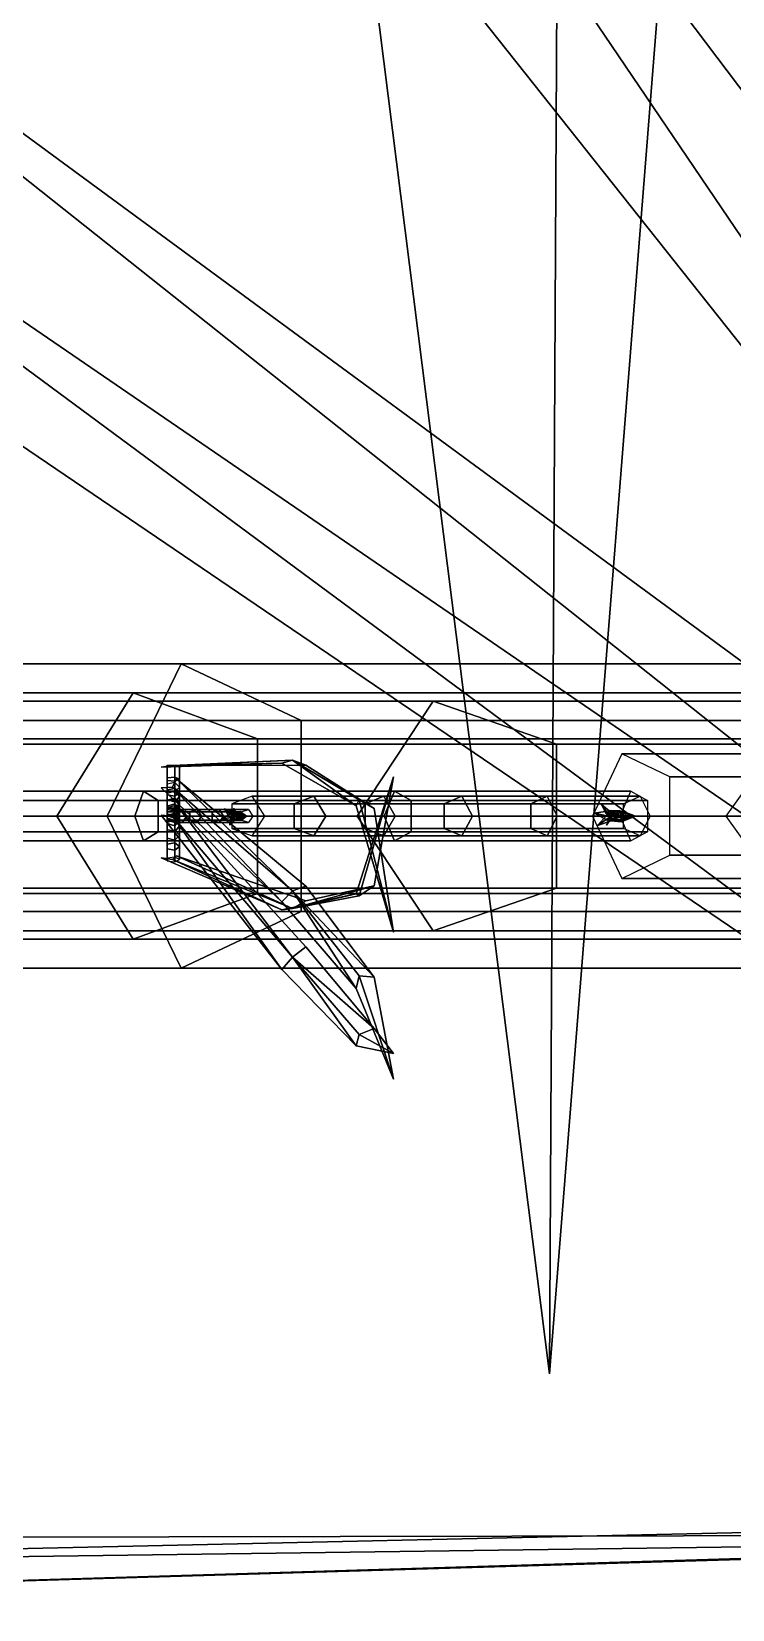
# Model space of a CAD drawing. Header units: metres. Extents: x -236 to 197, y -84 to 78.
# Drawn here: x -21.64 to -10.49, y -12.62 to 12.47 of the extents above; entities that cross this region are included whole.
import ezdxf

# ---------------------------------------------------------------- set-up
doc = ezdxf.new("R2010")
doc.units = ezdxf.units.M

msp = doc.modelspace()

# ---------------------------------------------------------------- linework, layer by layer
at = {"layer": 'Lacypla_Intrnd', "color": 3}
for points in [[(-5.946, 3.037, 80.428), (-8.413, 3.037, 100.429), (-10.591, 0, 100.16), (-8.13, 0, 80.213)], [(-19.258, 2.42, 333.104), (-32.925, 2.42, 341.278), (-33.825, 0, 339.777), (-20.433, 0, 331.808)], [(-17.346, 1.518, 335.214), (-31.462, 1.518, 343.72), (-32.925, 2.42, 341.278), (-19.258, 2.42, 333.104)], [(-7.448, 2.42, 322.421), (-19.258, 2.42, 333.104), (-20.433, 0, 331.808), (-8.854, 0, 321.379)], [(-5.162, 1.518, 324.117), (-17.346, 1.518, 335.214), (-19.258, 2.42, 333.104), (-7.448, 2.42, 322.421)], [(-17.346, -1.518, 335.214), (-31.462, -1.518, 343.72), (-31.462, 1.518, 343.72), (-17.346, 1.518, 335.214)], [(-5.162, -1.518, 324.117), (-17.346, -1.518, 335.214), (-17.346, 1.518, 335.214), (-5.162, 1.518, 324.117)], [(-7.292, 0.991, 499.187), (-12.245, 0.991, 503.454), (-12.713, 0, 502.911), (-7.835, 0, 498.719)], [(-6.41, 0.622, 499.948), (-11.483, 0.622, 504.337), (-12.245, 0.991, 503.454), (-7.292, 0.991, 499.187)], [(-6.41, -0.622, 499.948), (-11.483, -0.622, 504.337), (-11.483, 0.622, 504.337), (-6.41, 0.622, 499.948)], [(-17.146, 0.314, 510.258), (-18.127, 0.314, 512.094), (-18.453, 0.197, 511.92), (-17.458, 0.197, 510.061)], [(-16.954, 0, 510.38), (-17.926, 0, 512.201), (-18.127, 0.314, 512.094), (-17.146, 0.314, 510.258)], [(-16.033, 0.314, 508.5), (-17.146, 0.314, 510.258), (-17.458, 0.197, 510.061), (-16.33, 0.197, 508.28)], [(-15.85, 0, 508.635), (-16.954, 0, 510.38), (-17.146, 0.314, 510.258), (-16.033, 0.314, 508.5)], [(-14.793, 0.314, 506.828), (-16.033, 0.314, 508.5), (-16.33, 0.197, 508.28), (-15.073, 0.197, 506.587)], [(-14.621, 0, 506.977), (-15.85, 0, 508.635), (-16.033, 0.314, 508.5), (-14.793, 0.314, 506.828)], [(-13.434, 0.314, 505.252), (-14.793, 0.314, 506.828), (-15.073, 0.197, 506.587), (-13.696, 0.197, 504.991)], [(-13.274, 0, 505.413), (-14.621, 0, 506.977), (-14.793, 0.314, 506.828), (-13.434, 0.314, 505.252)], [(-11.957, 0.314, 503.775), (-13.434, 0.314, 505.252), (-13.696, 0.197, 504.991), (-12.219, 0.197, 503.514)], [(-11.797, 0, 503.936), (-13.274, 0, 505.413), (-13.434, 0.314, 505.252), (-11.957, 0.314, 503.775)], [(-17.458, 0.197, 510.061), (-18.453, 0.197, 511.92), (-18.453, -0.197, 511.92), (-17.458, -0.197, 510.061)], [(-16.33, 0.197, 508.28), (-17.458, 0.197, 510.061), (-17.458, -0.197, 510.061), (-16.33, -0.197, 508.28)], [(-15.073, 0.197, 506.587), (-16.33, 0.197, 508.28), (-16.33, -0.197, 508.28), (-15.073, -0.197, 506.587)], [(-13.696, 0.197, 504.991), (-15.073, 0.197, 506.587), (-15.073, -0.197, 506.587), (-13.696, -0.197, 504.991)], [(-12.219, 0.197, 503.514), (-13.696, 0.197, 504.991), (-13.696, -0.197, 504.991), (-12.219, -0.197, 503.514)], [(-20.433, 0, 331.808), (-33.825, 0, 339.777), (-32.925, -2.42, 341.278), (-19.258, -2.42, 333.104)], [(-8.854, 0, 321.379), (-20.433, 0, 331.808), (-19.258, -2.42, 333.104), (-7.448, -2.42, 322.421)], [(-17.458, -0.197, 510.061), (-18.453, -0.197, 511.92), (-18.127, -0.314, 512.094), (-17.146, -0.314, 510.258)], [(-17.146, -0.314, 510.258), (-18.127, -0.314, 512.094), (-17.926, 0, 512.201), (-16.954, 0, 510.38)], [(-16.33, -0.197, 508.28), (-17.458, -0.197, 510.061), (-17.146, -0.314, 510.258), (-16.033, -0.314, 508.5)], [(-16.033, -0.314, 508.5), (-17.146, -0.314, 510.258), (-16.954, 0, 510.38), (-15.85, 0, 508.635)], [(-15.073, -0.197, 506.587), (-16.33, -0.197, 508.28), (-16.033, -0.314, 508.5), (-14.793, -0.314, 506.828)], [(-14.793, -0.314, 506.828), (-16.033, -0.314, 508.5), (-15.85, 0, 508.635), (-14.621, 0, 506.977)], [(-13.696, -0.197, 504.991), (-15.073, -0.197, 506.587), (-14.793, -0.314, 506.828), (-13.434, -0.314, 505.252)], [(-13.434, -0.314, 505.252), (-14.793, -0.314, 506.828), (-14.621, 0, 506.977), (-13.274, 0, 505.413)], [(-12.219, -0.197, 503.514), (-13.696, -0.197, 504.991), (-13.434, -0.314, 505.252), (-11.957, -0.314, 503.775)], [(-11.957, -0.314, 503.775), (-13.434, -0.314, 505.252), (-13.274, 0, 505.413), (-11.797, 0, 503.936)], [(-7.835, 0, 498.719), (-12.713, 0, 502.911), (-12.245, -0.991, 503.454), (-7.292, -0.991, 499.187)], [(-8.13, 0, 80.213), (-10.591, 0, 100.16), (-8.413, -3.037, 100.429), (-5.946, -3.037, 80.428)], [(-7.292, -0.991, 499.187), (-12.245, -0.991, 503.454), (-11.483, -0.622, 504.337), (-6.41, -0.622, 499.948)], [(-19.258, -2.42, 333.104), (-32.925, -2.42, 341.278), (-31.462, -1.518, 343.72), (-17.346, -1.518, 335.214)], [(-7.448, -2.42, 322.421), (-19.258, -2.42, 333.104), (-17.346, -1.518, 335.214), (-5.162, -1.518, 324.117)]]:
    msp.add_3dface(points, dxfattribs=at)
at = {"layer": 'Lacypla_Leaf', "color": 3}
for points in [[(-23.258, 34.681, 717.126), (-1.612, 0, 729.076), (-25.725, 31.893, 716.617)], [(-23.258, 34.681, 717.126), (-25.725, 31.893, 716.617), (-1.612, 0, 729.076)], [(-1.612, 0, 729.076), (-23.258, 34.681, 717.126), (0.844, -0.186, 729.959)], [(-1.612, 0, 729.076), (0.844, -0.186, 729.959), (-23.258, 34.681, 717.126)], [(-2.368, -2.561, 728.704), (-27.85, 29.521, 714.28), (-25.725, 31.893, 716.617)], [(-2.368, -2.561, 728.704), (-25.725, 31.893, 716.617), (-27.85, 29.521, 714.28)], [(-1.612, 0, 729.076), (-25.725, 31.893, 716.617), (-2.368, -2.561, 728.704)], [(-1.612, 0, 729.076), (-2.368, -2.561, 728.704), (-25.725, 31.893, 716.617)], [(-1.276, 8.986, 726.661), (-12.74, 19.127, 686.011), (-9.23, 20.924, 685.759)], [(-1.276, 8.986, 726.661), (-9.23, 20.924, 685.759), (-12.74, 19.127, 686.011)], [(-33.431, 19.418, 736.159), (-0.765, -6.504, 727.492), (-34.928, 16.873, 733.836)], [(-33.431, 19.418, 736.159), (-34.928, 16.873, 733.836), (-0.765, -6.504, 727.492)], [(-0.765, -6.504, 727.492), (-33.431, 19.418, 736.159), (1.702, -6.387, 728.352)], [(-0.765, -6.504, 727.492), (1.702, -6.387, 728.352), (-33.431, 19.418, 736.159)], [(-16.505, 15.742, 660.371), (-13.399, -8.867, 645.265), (-13.253, 17.984, 661.407)], [(-16.505, 15.742, 660.371), (-13.253, 17.984, 661.407), (-13.399, -8.867, 645.265)], [(-13.399, -8.867, 645.265), (-11.303, 17.544, 659.127), (-13.253, 17.984, 661.407)], [(-13.399, -8.867, 645.265), (-13.253, 17.984, 661.407), (-11.303, 17.544, 659.127)], [(-0.708, -8.421, 725.597), (-36.432, 15.826, 730.336), (-34.928, 16.873, 733.836)], [(-0.708, -8.421, 725.597), (-34.928, 16.873, 733.836), (-36.432, 15.826, 730.336)], [(-0.765, -6.504, 727.492), (-34.928, 16.873, 733.836), (-0.708, -8.421, 725.597)], [(-0.765, -6.504, 727.492), (-0.708, -8.421, 725.597), (-34.928, 16.873, 733.836)], [(-19.393, 0.806, 518.516), (-17.653, 0.842, 520.957), (-19.574, 0.779, 518.504)], [(-19.393, 0.806, 518.516), (-19.574, 0.779, 518.504), (-17.653, 0.842, 520.957)], [(-19.393, 0.806, 518.516), (-17.483, 0.888, 520.759), (-19.333, 0.803, 518.336)], [(-19.393, 0.806, 518.516), (-19.333, 0.803, 518.336), (-17.483, 0.888, 520.759)], [(-17.653, 0.842, 520.957), (-19.393, 0.806, 518.516), (-17.483, 0.888, 520.759)], [(-17.653, 0.842, 520.957), (-17.483, 0.888, 520.759), (-19.393, 0.806, 518.516)], [(-19.333, 0.803, 518.336), (-17.273, 0.809, 520.594), (-17.483, 0.888, 520.759)], [(-19.333, 0.803, 518.336), (-17.483, 0.888, 520.759), (-17.273, 0.809, 520.594)], [(-17.483, 0.888, 520.759), (-16.471, 0.165, 522.189), (-17.653, 0.842, 520.957)], [(-17.483, 0.888, 520.759), (-17.653, 0.842, 520.957), (-16.471, 0.165, 522.189)], [(-17.273, 0.809, 520.594), (-16.189, 0.123, 521.912), (-17.483, 0.888, 520.759)], [(-17.273, 0.809, 520.594), (-17.483, 0.888, 520.759), (-16.189, 0.123, 521.912)], [(-17.483, 0.888, 520.759), (-16.189, 0.123, 521.912), (-16.425, 0.259, 522.003)], [(-17.483, 0.888, 520.759), (-16.425, 0.259, 522.003), (-16.189, 0.123, 521.912)], [(-16.425, 0.259, 522.003), (-16.471, 0.165, 522.189), (-17.483, 0.888, 520.759)], [(-16.425, 0.259, 522.003), (-17.483, 0.888, 520.759), (-16.471, 0.165, 522.189)], [(-19.393, 0.458, 518.916), (-17.483, -1.187, 520.443), (-19.333, 0.593, 518.797)], [(-19.393, 0.458, 518.916), (-19.333, 0.593, 518.797), (-17.483, -1.187, 520.443)], [(-19.333, 0.593, 518.797), (-17.273, -1.114, 520.276), (-17.483, -1.187, 520.443)], [(-19.333, 0.593, 518.797), (-17.483, -1.187, 520.443), (-17.273, -1.114, 520.276)], [(-15.881, 0.624, 514.232), (-16.471, -1.235, 515.023), (-16.425, -1.266, 515.229)], [(-15.881, 0.624, 514.232), (-16.425, -1.266, 515.229), (-16.471, -1.235, 515.023)], [(-16.189, -1.108, 515.273), (-15.881, 0.624, 514.232), (-16.425, -1.266, 515.229)], [(-16.189, -1.108, 515.273), (-16.425, -1.266, 515.229), (-15.881, 0.624, 514.232)], [(-19.393, 0.458, 518.916), (-17.653, -1.366, 520.538), (-19.574, 0.449, 518.888)], [(-19.393, 0.458, 518.916), (-19.574, 0.449, 518.888), (-17.653, -1.366, 520.538)], [(-17.653, -1.366, 520.538), (-19.393, 0.458, 518.916), (-17.483, -1.187, 520.443)], [(-17.653, -1.366, 520.538), (-17.483, -1.187, 520.443), (-19.393, 0.458, 518.916)], [(-15.881, -1.848, 522.357), (-16.471, 0.165, 522.189), (-16.425, 0.259, 522.003)], [(-15.881, -1.848, 522.357), (-16.425, 0.259, 522.003), (-16.471, 0.165, 522.189)], [(-16.189, 0.123, 521.912), (-15.881, -1.848, 522.357), (-16.425, 0.259, 522.003)], [(-16.189, 0.123, 521.912), (-16.425, 0.259, 522.003), (-15.881, -1.848, 522.357)], [(-19.393, 0, 519.043), (-17.653, -2.44, 519.019), (-19.574, 0.013, 519.016)], [(-19.393, 0, 519.043), (-19.574, 0.013, 519.016), (-17.653, -2.44, 519.019)], [(-19.393, 0, 519.043), (-17.483, -2.244, 519.069), (-19.333, 0.18, 519.045)], [(-19.393, 0, 519.043), (-19.333, 0.18, 519.045), (-17.483, -2.244, 519.069)], [(-19.333, 0.18, 519.045), (-17.273, -2.077, 518.995), (-17.483, -2.244, 519.069)], [(-19.333, 0.18, 519.045), (-17.483, -2.244, 519.069), (-17.273, -2.077, 518.995)], [(-17.653, -2.44, 519.019), (-19.393, 0, 519.043), (-17.483, -2.244, 519.069)], [(-17.653, -2.44, 519.019), (-17.483, -2.244, 519.069), (-19.393, 0, 519.043)], [(-19.393, -0.691, 518.711), (-17.653, -1.491, 516.406), (-19.574, -0.662, 518.715)], [(-19.393, -0.691, 518.711), (-19.574, -0.662, 518.715), (-17.653, -1.491, 516.406)], [(-19.393, -0.691, 518.711), (-17.483, -1.472, 516.607), (-19.333, -0.632, 518.882)], [(-19.393, -0.691, 518.711), (-19.333, -0.632, 518.882), (-17.483, -1.472, 516.607)], [(-17.653, -1.491, 516.406), (-19.393, -0.691, 518.711), (-17.483, -1.472, 516.607)], [(-17.653, -1.491, 516.406), (-17.483, -1.472, 516.607), (-19.393, -0.691, 518.711)], [(-19.333, -0.632, 518.882), (-17.273, -1.346, 516.739), (-17.483, -1.472, 516.607)], [(-19.333, -0.632, 518.882), (-17.483, -1.472, 516.607), (-17.273, -1.346, 516.739)], [(-17.483, -1.187, 520.443), (-16.471, -2.742, 520.83), (-17.653, -1.366, 520.538)], [(-17.483, -1.187, 520.443), (-17.653, -1.366, 520.538), (-16.471, -2.742, 520.83)], [(-17.483, -1.472, 516.607), (-16.471, -1.235, 515.023), (-17.653, -1.491, 516.406)], [(-17.483, -1.472, 516.607), (-17.653, -1.491, 516.406), (-16.471, -1.235, 515.023)], [(-17.273, -1.346, 516.739), (-16.189, -1.108, 515.273), (-17.483, -1.472, 516.607)], [(-17.273, -1.346, 516.739), (-17.483, -1.472, 516.607), (-16.189, -1.108, 515.273)], [(-17.483, -1.472, 516.607), (-16.189, -1.108, 515.273), (-16.425, -1.266, 515.229)], [(-17.483, -1.472, 516.607), (-16.425, -1.266, 515.229), (-16.189, -1.108, 515.273)], [(-17.273, -1.114, 520.276), (-16.189, -2.559, 520.617), (-17.483, -1.187, 520.443)], [(-17.273, -1.114, 520.276), (-17.483, -1.187, 520.443), (-16.189, -2.559, 520.617)], [(-17.483, -1.187, 520.443), (-16.189, -2.559, 520.617), (-16.425, -2.539, 520.779)], [(-17.483, -1.187, 520.443), (-16.425, -2.539, 520.779), (-16.189, -2.559, 520.617)], [(-16.425, -2.539, 520.779), (-16.471, -2.742, 520.83), (-17.483, -1.187, 520.443)], [(-16.425, -2.539, 520.779), (-17.483, -1.187, 520.443), (-16.471, -2.742, 520.83)], [(-16.425, -1.266, 515.229), (-16.471, -1.235, 515.023), (-17.483, -1.472, 516.607)], [(-16.425, -1.266, 515.229), (-17.483, -1.472, 516.607), (-16.471, -1.235, 515.023)], [(-17.483, -2.244, 519.069), (-16.471, -3.656, 518.312), (-17.653, -2.44, 519.019)], [(-17.483, -2.244, 519.069), (-17.653, -2.44, 519.019), (-16.471, -3.656, 518.312)], [(-17.273, -2.077, 518.995), (-16.189, -3.378, 518.277), (-17.483, -2.244, 519.069)], [(-17.273, -2.077, 518.995), (-17.483, -2.244, 519.069), (-16.189, -3.378, 518.277)], [(-17.483, -2.244, 519.069), (-16.189, -3.378, 518.277), (-16.425, -3.472, 518.41)], [(-17.483, -2.244, 519.069), (-16.425, -3.472, 518.41), (-16.189, -3.378, 518.277)], [(-16.425, -3.472, 518.41), (-16.471, -3.656, 518.312), (-17.483, -2.244, 519.069)], [(-16.425, -3.472, 518.41), (-17.483, -2.244, 519.069), (-16.471, -3.656, 518.312)], [(-15.881, -4.184, 519.415), (-16.471, -2.742, 520.83), (-16.425, -2.539, 520.779)], [(-15.881, -4.184, 519.415), (-16.425, -2.539, 520.779), (-16.471, -2.742, 520.83)], [(-16.189, -2.559, 520.617), (-15.881, -4.184, 519.415), (-16.425, -2.539, 520.779)], [(-16.189, -2.559, 520.617), (-16.425, -2.539, 520.779), (-15.881, -4.184, 519.415)], [(-15.881, -3.774, 516.296), (-16.471, -3.656, 518.312), (-16.425, -3.472, 518.41)], [(-15.881, -3.774, 516.296), (-16.425, -3.472, 518.41), (-16.471, -3.656, 518.312)], [(-16.189, -3.378, 518.277), (-15.881, -3.774, 516.296), (-16.425, -3.472, 518.41)], [(-16.189, -3.378, 518.277), (-16.425, -3.472, 518.41), (-15.881, -3.774, 516.296)], [(1.914, -11.453, 722.479), (-36.237, -11.97, 741.408), (4.274, -11.071, 723.541)], [(1.914, -11.453, 722.479), (4.274, -11.071, 723.541), (-36.237, -11.97, 741.408)], [(2.379, -11.419, 719.823), (-38.564, -11.498, 734.325), (-37.045, -12.615, 737.797)], [(2.379, -11.419, 719.823), (-37.045, -12.615, 737.797), (-38.564, -11.498, 734.325)], [(1.914, -11.453, 722.479), (-37.045, -12.615, 737.797), (2.379, -11.419, 719.823)], [(1.914, -11.453, 722.479), (2.379, -11.419, 719.823), (-37.045, -12.615, 737.797)], [(-36.237, -11.97, 741.408), (1.914, -11.453, 722.479), (-37.045, -12.615, 737.797)], [(-36.237, -11.97, 741.408), (-37.045, -12.615, 737.797), (1.914, -11.453, 722.479)]]:
    msp.add_3dface(points, dxfattribs=at)
at = {"layer": 'Lacypla_Mrstm', "color": 3}
for points in [[(-18.606, -0.051, 512.481), (-18.458, 0.049, 512.401), (-18.421, -0.01, 512.42)], [(-18.606, -0.051, 512.481), (-18.421, -0.01, 512.42), (-18.458, 0.049, 512.401)], [(-18.48, -0.021, 512.389), (-18.566, 0.114, 512.502), (-18.428, -0.002, 512.417)], [(-18.48, -0.021, 512.389), (-18.428, -0.002, 512.417), (-18.566, 0.114, 512.502)], [(-18.566, 0.114, 512.502), (-18.391, 0.056, 512.437), (-18.428, -0.002, 512.417)], [(-18.566, 0.114, 512.502), (-18.428, -0.002, 512.417), (-18.391, 0.056, 512.437)], [(-18.472, -0.026, 512.393), (-18.377, 0.019, 512.228), (-18.326, 0.009, 512.255)], [(-18.472, -0.026, 512.393), (-18.326, 0.009, 512.255), (-18.377, 0.019, 512.228)], [(-18.472, -0.026, 512.393), (-18.326, 0.009, 512.255), (-18.412, -0.005, 512.426)], [(-18.472, -0.026, 512.393), (-18.412, -0.005, 512.426), (-18.326, 0.009, 512.255)], [(-18.458, 0.049, 512.401), (-18.328, 0.057, 512.254), (-18.321, -0.002, 512.258)], [(-18.458, 0.049, 512.401), (-18.321, -0.002, 512.258), (-18.328, 0.057, 512.254)], [(-18.458, 0.049, 512.401), (-18.321, -0.002, 512.258), (-18.421, -0.01, 512.42)], [(-18.458, 0.049, 512.401), (-18.421, -0.01, 512.42), (-18.321, -0.002, 512.258)], [(-18.456, 0.059, 512.402), (-18.416, 0.122, 512.583), (-18.424, 0.009, 512.419)], [(-18.456, 0.059, 512.402), (-18.424, 0.009, 512.419), (-18.416, 0.122, 512.583)], [(-18.386, 0.032, 512.218), (-18.456, 0.059, 512.402), (-18.338, -0.005, 512.249)], [(-18.386, 0.032, 512.218), (-18.338, -0.005, 512.249), (-18.456, 0.059, 512.402)], [(-18.338, -0.005, 512.249), (-18.456, 0.059, 512.402), (-18.424, 0.009, 512.419)], [(-18.338, -0.005, 512.249), (-18.424, 0.009, 512.419), (-18.456, 0.059, 512.402)], [(-18.391, 0.056, 512.437), (-18.328, -0.01, 512.254), (-18.428, -0.002, 512.417)], [(-18.391, 0.056, 512.437), (-18.428, -0.002, 512.417), (-18.328, -0.01, 512.254)], [(-18.416, 0.122, 512.583), (-18.363, -0.013, 512.451), (-18.424, 0.009, 512.419)], [(-18.416, 0.122, 512.583), (-18.424, 0.009, 512.419), (-18.363, -0.013, 512.451)], [(-18.363, -0.013, 512.451), (-18.338, -0.005, 512.249), (-18.424, 0.009, 512.419)], [(-18.363, -0.013, 512.451), (-18.424, 0.009, 512.419), (-18.338, -0.005, 512.249)], [(-18.336, 0.007, 512.25), (-18.382, 0.058, 512.442), (-18.413, 0.007, 512.425)], [(-18.336, 0.007, 512.25), (-18.413, 0.007, 512.425), (-18.382, 0.058, 512.442)], [(-18.382, 0.058, 512.442), (-18.362, -0.037, 512.612), (-18.413, 0.007, 512.425)], [(-18.382, 0.058, 512.442), (-18.413, 0.007, 512.425), (-18.362, -0.037, 512.612)], [(-18.362, -0.037, 512.612), (-18.413, -0.065, 512.425), (-18.413, 0.007, 512.425)], [(-18.362, -0.037, 512.612), (-18.413, 0.007, 512.425), (-18.413, -0.065, 512.425)], [(-18.413, -0.065, 512.425), (-18.336, 0.007, 512.25), (-18.413, 0.007, 512.425)], [(-18.413, -0.065, 512.425), (-18.413, 0.007, 512.425), (-18.336, 0.007, 512.25)], [(-18.413, -0.065, 512.425), (-18.36, -0.046, 512.237), (-18.336, 0.007, 512.25)], [(-18.413, -0.065, 512.425), (-18.336, 0.007, 512.25), (-18.36, -0.046, 512.237)], [(-18.326, 0.009, 512.255), (-18.36, -0.024, 512.453), (-18.412, -0.005, 512.426)], [(-18.326, 0.009, 512.255), (-18.412, -0.005, 512.426), (-18.36, -0.024, 512.453)], [(-18.391, 0.056, 512.437), (-18.281, 0.017, 512.279), (-18.328, -0.01, 512.254)], [(-18.391, 0.056, 512.437), (-18.328, -0.01, 512.254), (-18.281, 0.017, 512.279)], [(-18.218, 0, 512.045), (-18.386, 0.032, 512.218), (-18.338, -0.005, 512.249)], [(-18.218, 0, 512.045), (-18.338, -0.005, 512.249), (-18.386, 0.032, 512.218)], [(-18.319, 0.073, 512.254), (-18.382, 0.058, 512.442), (-18.336, 0.007, 512.25)], [(-18.319, 0.073, 512.254), (-18.336, 0.007, 512.25), (-18.382, 0.058, 512.442)], [(-18.326, 0.009, 512.255), (-18.377, 0.019, 512.228), (-18.218, 0, 512.045)], [(-18.326, 0.009, 512.255), (-18.218, 0, 512.045), (-18.377, 0.019, 512.228)], [(-18.263, 0.012, 512.284), (-18.36, -0.024, 512.453), (-18.326, 0.009, 512.255)], [(-18.263, 0.012, 512.284), (-18.326, 0.009, 512.255), (-18.36, -0.024, 512.453)], [(-18.336, 0.007, 512.25), (-18.36, -0.046, 512.237), (-18.218, 0, 512.045)], [(-18.336, 0.007, 512.25), (-18.218, 0, 512.045), (-18.36, -0.046, 512.237)], [(-18.218, 0, 512.045), (-18.319, 0.073, 512.254), (-18.336, 0.007, 512.25)], [(-18.218, 0, 512.045), (-18.336, 0.007, 512.25), (-18.319, 0.073, 512.254)], [(-18.321, -0.002, 512.258), (-18.328, 0.057, 512.254), (-18.218, 0, 512.045)], [(-18.321, -0.002, 512.258), (-18.218, 0, 512.045), (-18.328, 0.057, 512.254)], [(-18.328, -0.01, 512.254), (-18.281, 0.017, 512.279), (-18.218, 0, 512.045)], [(-18.328, -0.01, 512.254), (-18.218, 0, 512.045), (-18.281, 0.017, 512.279)], [(-18.218, 0, 512.045), (-18.263, 0.012, 512.284), (-18.326, 0.009, 512.255)], [(-18.218, 0, 512.045), (-18.326, 0.009, 512.255), (-18.263, 0.012, 512.284)], [(-12.683, 0.046, 504.032), (-12.441, 0.081, 504.043), (-12.44, -0.009, 504.043)], [(-12.683, 0.046, 504.032), (-12.44, -0.009, 504.043), (-12.441, 0.081, 504.043)], [(-12.47, -0.072, 504.01), (-12.683, 0.046, 504.032), (-12.44, -0.009, 504.043)], [(-12.47, -0.072, 504.01), (-12.44, -0.009, 504.043), (-12.683, 0.046, 504.032)], [(-12.632, -0.152, 504.09), (-12.486, 0.017, 503.99), (-12.431, -0.011, 504.055)], [(-12.632, -0.152, 504.09), (-12.431, -0.011, 504.055), (-12.486, 0.017, 503.99)], [(-12.49, 0.03, 503.986), (-12.572, 0.182, 504.16), (-12.442, 0.006, 504.042)], [(-12.49, 0.03, 503.986), (-12.442, 0.006, 504.042), (-12.572, 0.182, 504.16)], [(-12.572, 0.182, 504.16), (-12.386, 0.032, 504.107), (-12.442, 0.006, 504.042)], [(-12.572, 0.182, 504.16), (-12.442, 0.006, 504.042), (-12.386, 0.032, 504.107)], [(-12.378, 0.026, 504.115), (-12.493, -0.142, 504.251), (-12.426, 0.002, 504.06)], [(-12.378, 0.026, 504.115), (-12.426, 0.002, 504.06), (-12.493, -0.142, 504.251)], [(-12.493, -0.142, 504.251), (-12.461, -0.07, 504.019), (-12.426, 0.002, 504.06)], [(-12.493, -0.142, 504.251), (-12.426, 0.002, 504.06), (-12.461, -0.07, 504.019)], [(-12.309, -0.015, 503.822), (-12.49, 0.03, 503.986), (-12.258, -0.011, 503.89)], [(-12.309, -0.015, 503.822), (-12.258, -0.011, 503.89), (-12.49, 0.03, 503.986)], [(-12.258, -0.011, 503.89), (-12.49, 0.03, 503.986), (-12.442, 0.006, 504.042)], [(-12.258, -0.011, 503.89), (-12.442, 0.006, 504.042), (-12.49, 0.03, 503.986)], [(-12.486, 0.017, 503.99), (-12.281, 0.059, 503.863), (-12.247, 0.006, 503.903)], [(-12.486, 0.017, 503.99), (-12.247, 0.006, 503.903), (-12.281, 0.059, 503.863)], [(-12.486, 0.017, 503.99), (-12.247, 0.006, 503.903), (-12.431, -0.011, 504.055)], [(-12.486, 0.017, 503.99), (-12.431, -0.011, 504.055), (-12.247, 0.006, 503.903)], [(-12.461, -0.07, 504.019), (-12.255, 0.013, 503.893), (-12.426, 0.002, 504.06)], [(-12.461, -0.07, 504.019), (-12.426, 0.002, 504.06), (-12.255, 0.013, 503.893)], [(-12.461, -0.07, 504.019), (-12.299, -0.021, 503.842), (-12.255, 0.013, 503.893)], [(-12.461, -0.07, 504.019), (-12.255, 0.013, 503.893), (-12.299, -0.021, 503.842)], [(-12.433, 0.09, 504.052), (-12.456, 0.064, 504.294), (-12.433, 0.013, 504.052)], [(-12.433, 0.09, 504.052), (-12.433, 0.013, 504.052), (-12.456, 0.064, 504.294)], [(-12.456, 0.064, 504.294), (-12.399, -0.061, 504.091), (-12.433, 0.013, 504.052)], [(-12.456, 0.064, 504.294), (-12.433, 0.013, 504.052), (-12.399, -0.061, 504.091)], [(-12.386, 0.032, 504.107), (-12.258, -0.011, 503.89), (-12.442, 0.006, 504.042)], [(-12.386, 0.032, 504.107), (-12.442, 0.006, 504.042), (-12.258, -0.011, 503.89)], [(-12.441, 0.081, 504.043), (-12.248, -0.009, 503.901), (-12.44, -0.009, 504.043)], [(-12.441, 0.081, 504.043), (-12.44, -0.009, 504.043), (-12.248, -0.009, 503.901)], [(-12.441, 0.081, 504.043), (-12.226, 0.058, 503.927), (-12.248, -0.009, 503.901)], [(-12.441, 0.081, 504.043), (-12.248, -0.009, 503.901), (-12.226, 0.058, 503.927)], [(-12.278, 0.082, 503.859), (-12.433, 0.09, 504.052), (-12.262, 0.002, 503.885)], [(-12.278, 0.082, 503.859), (-12.262, 0.002, 503.885), (-12.433, 0.09, 504.052)], [(-12.262, 0.002, 503.885), (-12.433, 0.09, 504.052), (-12.433, 0.013, 504.052)], [(-12.262, 0.002, 503.885), (-12.433, 0.013, 504.052), (-12.433, 0.09, 504.052)], [(-12.399, -0.061, 504.091), (-12.262, 0.002, 503.885), (-12.433, 0.013, 504.052)], [(-12.399, -0.061, 504.091), (-12.433, 0.013, 504.052), (-12.262, 0.002, 503.885)], [(-12.247, 0.006, 503.903), (-12.401, -0.073, 504.089), (-12.431, -0.011, 504.055)], [(-12.247, 0.006, 503.903), (-12.431, -0.011, 504.055), (-12.401, -0.073, 504.089)], [(-12.255, 0.013, 503.893), (-12.378, 0.026, 504.115), (-12.426, 0.002, 504.06)], [(-12.255, 0.013, 503.893), (-12.426, 0.002, 504.06), (-12.378, 0.026, 504.115)], [(-12.196, -0.04, 503.954), (-12.401, -0.073, 504.089), (-12.247, 0.006, 503.903)], [(-12.196, -0.04, 503.954), (-12.247, 0.006, 503.903), (-12.401, -0.073, 504.089)], [(-12.399, -0.061, 504.091), (-12.255, -0.072, 503.893), (-12.262, 0.002, 503.885)], [(-12.399, -0.061, 504.091), (-12.262, 0.002, 503.885), (-12.255, -0.072, 503.893)], [(-12.386, 0.032, 504.107), (-12.21, -0.024, 503.946), (-12.258, -0.011, 503.89)], [(-12.386, 0.032, 504.107), (-12.258, -0.011, 503.89), (-12.21, -0.024, 503.946)], [(-12.208, 0.066, 503.94), (-12.378, 0.026, 504.115), (-12.255, 0.013, 503.893)], [(-12.208, 0.066, 503.94), (-12.255, 0.013, 503.893), (-12.378, 0.026, 504.115)], [(-12.255, 0.013, 503.893), (-12.299, -0.021, 503.842), (-12.031, 0, 503.702)], [(-12.255, 0.013, 503.893), (-12.031, 0, 503.702), (-12.299, -0.021, 503.842)], [(-12.247, 0.006, 503.903), (-12.281, 0.059, 503.863), (-12.031, 0, 503.702)], [(-12.247, 0.006, 503.903), (-12.031, 0, 503.702), (-12.281, 0.059, 503.863)], [(-12.031, 0, 503.702), (-12.278, 0.082, 503.859), (-12.262, 0.002, 503.885)], [(-12.031, 0, 503.702), (-12.262, 0.002, 503.885), (-12.278, 0.082, 503.859)], [(-12.262, 0.002, 503.885), (-12.255, -0.072, 503.893), (-12.031, 0, 503.702)], [(-12.262, 0.002, 503.885), (-12.031, 0, 503.702), (-12.255, -0.072, 503.893)], [(-12.031, 0, 503.702), (-12.208, 0.066, 503.94), (-12.255, 0.013, 503.893)], [(-12.031, 0, 503.702), (-12.255, 0.013, 503.893), (-12.208, 0.066, 503.94)], [(-12.248, -0.009, 503.901), (-12.226, 0.058, 503.927), (-12.031, 0, 503.702)], [(-12.248, -0.009, 503.901), (-12.031, 0, 503.702), (-12.226, 0.058, 503.927)], [(-12.031, 0, 503.702), (-12.196, -0.04, 503.954), (-12.247, 0.006, 503.903)], [(-12.031, 0, 503.702), (-12.247, 0.006, 503.903), (-12.196, -0.04, 503.954)], [(-18.421, -0.072, 512.42), (-18.606, -0.051, 512.481), (-18.421, -0.01, 512.42)], [(-18.421, -0.072, 512.42), (-18.421, -0.01, 512.42), (-18.606, -0.051, 512.481)], [(-18.36, -0.024, 512.453), (-18.481, -0.145, 512.548), (-18.412, -0.005, 512.426)], [(-18.36, -0.024, 512.453), (-18.412, -0.005, 512.426), (-18.481, -0.145, 512.548)], [(-18.481, -0.145, 512.548), (-18.472, -0.026, 512.393), (-18.412, -0.005, 512.426)], [(-18.481, -0.145, 512.548), (-18.412, -0.005, 512.426), (-18.472, -0.026, 512.393)], [(-18.328, -0.01, 512.254), (-18.48, -0.021, 512.389), (-18.428, -0.002, 512.417)], [(-18.328, -0.01, 512.254), (-18.428, -0.002, 512.417), (-18.48, -0.021, 512.389)], [(-18.373, -0.053, 512.225), (-18.48, -0.021, 512.389), (-18.328, -0.01, 512.254)], [(-18.373, -0.053, 512.225), (-18.328, -0.01, 512.254), (-18.48, -0.021, 512.389)], [(-18.297, -0.066, 512.265), (-18.421, -0.072, 512.42), (-18.321, -0.002, 512.258)], [(-18.297, -0.066, 512.265), (-18.321, -0.002, 512.258), (-18.421, -0.072, 512.42)], [(-18.321, -0.002, 512.258), (-18.421, -0.072, 512.42), (-18.421, -0.01, 512.42)], [(-18.321, -0.002, 512.258), (-18.421, -0.01, 512.42), (-18.421, -0.072, 512.42)], [(-18.218, 0, 512.045), (-18.373, -0.053, 512.225), (-18.328, -0.01, 512.254)], [(-18.218, 0, 512.045), (-18.328, -0.01, 512.254), (-18.373, -0.053, 512.225)], [(-18.363, -0.013, 512.451), (-18.301, -0.047, 512.269), (-18.338, -0.005, 512.249)], [(-18.363, -0.013, 512.451), (-18.338, -0.005, 512.249), (-18.301, -0.047, 512.269)], [(-18.338, -0.005, 512.249), (-18.301, -0.047, 512.269), (-18.218, 0, 512.045)], [(-18.338, -0.005, 512.249), (-18.218, 0, 512.045), (-18.301, -0.047, 512.269)], [(-18.218, 0, 512.045), (-18.297, -0.066, 512.265), (-18.321, -0.002, 512.258)], [(-18.218, 0, 512.045), (-18.321, -0.002, 512.258), (-18.297, -0.066, 512.265)], [(-12.401, -0.073, 504.089), (-12.632, -0.152, 504.09), (-12.431, -0.011, 504.055)], [(-12.401, -0.073, 504.089), (-12.431, -0.011, 504.055), (-12.632, -0.152, 504.09)], [(-12.258, -0.092, 503.882), (-12.47, -0.072, 504.01), (-12.248, -0.009, 503.901)], [(-12.258, -0.092, 503.882), (-12.248, -0.009, 503.901), (-12.47, -0.072, 504.01)], [(-12.248, -0.009, 503.901), (-12.47, -0.072, 504.01), (-12.44, -0.009, 504.043)], [(-12.248, -0.009, 503.901), (-12.44, -0.009, 504.043), (-12.47, -0.072, 504.01)], [(-12.031, 0, 503.702), (-12.309, -0.015, 503.822), (-12.258, -0.011, 503.89)], [(-12.031, 0, 503.702), (-12.258, -0.011, 503.89), (-12.309, -0.015, 503.822)], [(-12.031, 0, 503.702), (-12.258, -0.092, 503.882), (-12.248, -0.009, 503.901)], [(-12.031, 0, 503.702), (-12.248, -0.009, 503.901), (-12.258, -0.092, 503.882)], [(-12.258, -0.011, 503.89), (-12.21, -0.024, 503.946), (-12.031, 0, 503.702)], [(-12.258, -0.011, 503.89), (-12.031, 0, 503.702), (-12.21, -0.024, 503.946)]]:
    msp.add_3dface(points, dxfattribs=at)
at = {"layer": 'Lacypla_Petiole', "color": 3}
for points in [[(-20.02, 1.958, 356.667), (-33.549, 1.958, 374.904), (-34.686, 0, 374.061), (-21.234, 0, 355.94)], [(-18.044, 1.229, 357.852), (-31.699, 1.229, 376.277), (-33.549, 1.958, 374.904), (-20.02, 1.958, 356.667)], [(-15.249, 1.825, 536.485), (-25.68, 1.825, 554.893), (-26.828, 0, 554.242), (-16.455, 0, 535.95)], [(-13.286, 1.145, 537.355), (-23.812, 1.145, 555.951), (-25.68, 1.825, 554.893), (-15.249, 1.825, 536.485)], [(-8.343, 1.958, 337.192), (-20.02, 1.958, 356.667), (-21.234, 0, 355.94), (-9.623, 0, 336.587)], [(-6.261, 1.229, 338.177), (-18.044, 1.229, 357.852), (-20.02, 1.958, 356.667), (-8.343, 1.958, 337.192)], [(-6.672, 1.825, 517.143), (-15.249, 1.825, 536.485), (-16.455, 0, 535.95), (-7.924, 0, 516.729)], [(-4.634, 1.145, 517.816), (-13.286, 1.145, 537.355), (-15.249, 1.825, 536.485), (-6.672, 1.825, 517.143)], [(-18.044, -1.229, 357.852), (-31.699, -1.229, 376.277), (-31.699, 1.229, 376.277), (-18.044, 1.229, 357.852)], [(-13.286, -1.145, 537.355), (-23.812, -1.145, 555.951), (-23.812, 1.145, 555.951), (-13.286, 1.145, 537.355)], [(-6.261, -1.229, 338.177), (-18.044, -1.229, 357.852), (-18.044, 1.229, 357.852), (-6.261, 1.229, 338.177)], [(-4.634, -1.145, 517.816), (-13.286, -1.145, 537.355), (-13.286, 1.145, 537.355), (-4.634, 1.145, 517.816)], [(-19.481, 0.568, 518.585), (-19.481, 0.807, 518.582), (-19.358, 0.808, 518.621), (-19.358, 0.557, 518.622)], [(-19.481, 0.606, 518.459), (-19.481, 0.804, 518.451), (-19.481, 0.807, 518.582), (-19.481, 0.568, 518.585)], [(-19.358, 0.618, 518.422), (-19.358, 0.803, 518.412), (-19.481, 0.804, 518.451), (-19.481, 0.606, 518.459)], [(-19.358, 0.557, 518.622), (-19.358, 0.808, 518.621), (-19.283, 0.806, 518.516), (-19.283, 0.587, 518.522)], [(-19.283, 0.587, 518.522), (-19.283, 0.806, 518.516), (-19.358, 0.803, 518.412), (-19.358, 0.618, 518.422)], [(-19.358, 0.438, 518.373), (-19.358, 0.618, 518.422), (-19.481, 0.606, 518.459), (-19.481, 0.416, 518.404)], [(-19.481, 0.416, 518.404), (-19.481, 0.606, 518.459), (-19.481, 0.568, 518.585), (-19.481, 0.34, 518.512)], [(-19.481, 0.34, 518.512), (-19.481, 0.568, 518.585), (-19.358, 0.557, 518.622), (-19.358, 0.318, 518.544)], [(-19.358, 0.398, 518.696), (-19.358, 0.535, 518.846), (-19.481, 0.506, 518.872), (-19.481, 0.365, 518.718)], [(-19.481, 0.365, 518.718), (-19.481, 0.506, 518.872), (-19.481, 0.409, 518.96), (-19.481, 0.256, 518.791)], [(-19.283, 0.378, 518.458), (-19.283, 0.587, 518.522), (-19.358, 0.618, 518.422), (-19.358, 0.438, 518.373)], [(-19.358, 0.318, 518.544), (-19.358, 0.557, 518.622), (-19.283, 0.587, 518.522), (-19.283, 0.378, 518.458)], [(-19.283, 0.311, 518.754), (-19.283, 0.458, 518.916), (-19.358, 0.535, 518.846), (-19.358, 0.398, 518.696)], [(-19.854, 0.395, 508.501), (-24.045, 0.395, 510.359), (-24.161, 0, 510.097), (-19.995, 0, 508.253)], [(-19.625, 0.248, 508.906), (-23.857, 0.248, 510.784), (-24.045, 0.395, 510.359), (-19.854, 0.395, 508.501)], [(-15.865, 0.395, 506.242), (-19.854, 0.395, 508.501), (-19.995, 0, 508.253), (-16.029, 0, 506.009)], [(-15.597, 0.248, 506.623), (-19.625, 0.248, 508.906), (-19.854, 0.395, 508.501), (-15.865, 0.395, 506.242)], [(-19.358, 0.283, 518.27), (-19.358, 0.438, 518.373), (-19.481, 0.416, 518.404), (-19.481, 0.252, 518.293)], [(-19.481, 0.252, 518.293), (-19.481, 0.416, 518.404), (-19.481, 0.34, 518.512), (-19.481, 0.146, 518.371)], [(-19.481, 0.256, 518.791), (-19.481, 0.409, 518.96), (-19.358, 0.38, 518.987), (-19.358, 0.224, 518.812)], [(-19.358, 0.284, 518.528), (-19.358, 0.398, 518.696), (-19.481, 0.365, 518.718), (-19.481, 0.248, 518.544)], [(-19.481, 0.248, 518.544), (-19.481, 0.365, 518.718), (-19.481, 0.256, 518.791), (-19.481, 0.13, 518.6)], [(-19.481, 0.146, 518.371), (-19.481, 0.34, 518.512), (-19.358, 0.318, 518.544), (-19.358, 0.115, 518.394)], [(-19.358, 0.196, 518.344), (-19.358, 0.284, 518.528), (-19.481, 0.248, 518.544), (-19.481, 0.158, 518.356)], [(-19.358, 0.168, 518.124), (-19.358, 0.283, 518.27), (-19.481, 0.252, 518.293), (-19.481, 0.131, 518.136)], [(-19.481, 0.13, 518.6), (-19.481, 0.256, 518.791), (-19.358, 0.224, 518.812), (-19.358, 0.095, 518.617)], [(-19.481, 0.131, 518.136), (-19.481, 0.252, 518.293), (-19.481, 0.146, 518.371), (-19.481, 0.006, 518.177)], [(-19.358, 0.224, 518.812), (-19.358, 0.38, 518.987), (-19.283, 0.458, 518.916), (-19.283, 0.311, 518.754)], [(-19.283, 0.199, 518.332), (-19.283, 0.378, 518.458), (-19.358, 0.438, 518.373), (-19.358, 0.283, 518.27)], [(-19.283, 0.189, 518.572), (-19.283, 0.311, 518.754), (-19.358, 0.398, 518.696), (-19.358, 0.284, 518.528)], [(-19.358, 0.115, 518.394), (-19.358, 0.318, 518.544), (-19.283, 0.378, 518.458), (-19.283, 0.199, 518.332)], [(-19.358, 0.095, 518.617), (-19.358, 0.224, 518.812), (-19.283, 0.311, 518.754), (-19.283, 0.189, 518.572)], [(-19.283, 0.096, 518.375), (-19.283, 0.189, 518.572), (-19.358, 0.284, 518.528), (-19.358, 0.196, 518.344)], [(-19.283, 0.069, 518.157), (-19.283, 0.199, 518.332), (-19.358, 0.283, 518.27), (-19.358, 0.168, 518.124)], [(-12.106, 0.395, 503.595), (-15.865, 0.395, 506.242), (-16.029, 0, 506.009), (-12.271, 0, 503.361)], [(-11.838, 0.248, 503.975), (-15.597, 0.248, 506.623), (-15.865, 0.395, 506.242), (-12.106, 0.395, 503.595)], [(-19.625, -0.248, 508.906), (-23.857, -0.248, 510.784), (-23.857, 0.248, 510.784), (-19.625, 0.248, 508.906)], [(-15.597, -0.248, 506.623), (-19.625, -0.248, 508.906), (-19.625, 0.248, 508.906), (-15.597, 0.248, 506.623)], [(-19.481, 0.158, 518.356), (-19.481, 0.248, 518.544), (-19.481, 0.13, 518.6), (-19.481, 0.033, 518.394)], [(-19.358, 0.136, 518.15), (-19.358, 0.196, 518.344), (-19.481, 0.158, 518.356), (-19.481, 0.097, 518.155)], [(-19.358, 0.099, 517.916), (-19.358, 0.168, 518.124), (-19.481, 0.131, 518.136), (-19.481, 0.062, 517.928)], [(-19.481, 0.097, 518.155), (-19.481, 0.158, 518.356), (-19.481, 0.033, 518.394), (-19.481, -0.033, 518.175)], [(-19.481, 0.006, 518.177), (-19.481, 0.146, 518.371), (-19.358, 0.115, 518.394), (-19.358, -0.031, 518.189)], [(-19.358, 0.103, 517.933), (-19.358, 0.136, 518.15), (-19.481, 0.097, 518.155), (-19.481, 0.065, 517.939)], [(-19.481, 0.062, 517.928), (-19.481, 0.131, 518.136), (-19.481, 0.006, 518.177), (-19.481, -0.062, 517.969)], [(-19.481, 0.033, 518.394), (-19.481, 0.13, 518.6), (-19.358, 0.095, 518.617), (-19.358, -0.004, 518.405)], [(-19.24, 0.104, 515.53), (-19.358, 0.104, 516.736), (-19.481, 0.066, 516.725), (-19.36, 0.066, 515.506)], [(-19.358, 0.104, 516.736), (-19.358, 0.104, 517.949), (-19.481, 0.066, 517.949), (-19.481, 0.066, 516.725)], [(-19.358, 0.104, 517.949), (-19.358, 0.104, 518.168), (-19.481, 0.066, 518.168), (-19.481, 0.066, 517.949)], [(-19.358, 0.104, 518.168), (-19.358, 0.104, 518.386), (-19.481, 0.066, 518.386), (-19.481, 0.066, 518.168)], [(-19.358, 0.104, 518.386), (-19.358, 0.104, 518.605), (-19.481, 0.066, 518.605), (-19.481, 0.066, 518.386)], [(-19.358, 0.104, 518.605), (-19.358, 0.104, 518.824), (-19.481, 0.066, 518.824), (-19.481, 0.066, 518.605)], [(-19.358, 0.104, 518.824), (-19.358, 0.104, 519.043), (-19.481, 0.066, 519.043), (-19.481, 0.066, 518.824)], [(-19.358, 0.101, 517.974), (-19.358, 0.048, 518.186), (-19.481, 0.01, 518.177), (-19.481, 0.064, 517.965)], [(-19.481, 0.065, 517.939), (-19.481, 0.097, 518.155), (-19.481, -0.033, 518.175), (-19.481, -0.065, 517.958)], [(-19.36, 0.066, 515.506), (-19.481, 0.066, 516.725), (-19.481, -0.066, 516.725), (-19.36, -0.066, 515.506)], [(-19.481, 0.066, 516.725), (-19.481, 0.066, 517.949), (-19.481, -0.066, 517.949), (-19.481, -0.066, 516.725)], [(-19.481, 0.066, 517.949), (-19.481, 0.066, 518.168), (-19.481, -0.066, 518.168), (-19.481, -0.066, 517.949)], [(-19.481, 0.066, 518.168), (-19.481, 0.066, 518.386), (-19.481, -0.066, 518.386), (-19.481, -0.066, 518.168)], [(-19.481, 0.066, 518.386), (-19.481, 0.066, 518.605), (-19.481, -0.066, 518.605), (-19.481, -0.066, 518.386)], [(-19.481, 0.066, 518.605), (-19.481, 0.066, 518.824), (-19.481, -0.066, 518.824), (-19.481, -0.066, 518.605)], [(-19.481, 0.066, 518.824), (-19.481, 0.066, 519.043), (-19.481, -0.066, 519.043), (-19.481, -0.066, 518.824)], [(-19.481, 0.064, 517.965), (-19.481, 0.01, 518.177), (-19.481, -0.117, 518.145), (-19.481, -0.064, 517.933)], [(-19.358, 0.048, 518.186), (-19.358, -0.064, 518.403), (-19.481, -0.098, 518.385), (-19.481, 0.01, 518.177)], [(-19.481, -0.033, 518.175), (-19.481, 0.033, 518.394), (-19.358, -0.004, 518.405), (-19.358, -0.071, 518.181)], [(-19.481, 0.01, 518.177), (-19.481, -0.098, 518.385), (-19.481, -0.214, 518.323), (-19.481, -0.117, 518.145)], [(-19.481, -0.062, 517.969), (-19.481, 0.006, 518.177), (-19.358, -0.031, 518.189), (-19.358, -0.099, 517.981)], [(-19.003, 0.104, 514.341), (-19.24, 0.104, 515.53), (-19.36, 0.066, 515.506), (-19.121, 0.066, 514.306)], [(-19.121, 0.066, 514.306), (-19.36, 0.066, 515.506), (-19.36, -0.066, 515.506), (-19.121, -0.066, 514.306)], [(-19.358, -0.031, 518.189), (-19.358, 0.115, 518.394), (-19.283, 0.199, 518.332), (-19.283, 0.069, 518.157)], [(-19.283, 0.032, 518.165), (-19.283, 0.096, 518.375), (-19.358, 0.196, 518.344), (-19.358, 0.136, 518.15)], [(-19.358, -0.004, 518.405), (-19.358, 0.095, 518.617), (-19.283, 0.189, 518.572), (-19.283, 0.096, 518.375)], [(-19.283, 0, 517.949), (-19.283, 0.069, 518.157), (-19.358, 0.168, 518.124), (-19.358, 0.099, 517.916)], [(-19.283, 0, 517.949), (-19.283, 0.032, 518.165), (-19.358, 0.136, 518.15), (-19.358, 0.103, 517.933)], [(-19.166, 0, 515.545), (-19.283, 0, 516.744), (-19.358, 0.104, 516.736), (-19.24, 0.104, 515.53)], [(-19.283, 0, 516.744), (-19.283, 0, 517.949), (-19.358, 0.104, 517.949), (-19.358, 0.104, 516.736)], [(-19.283, 0, 517.949), (-19.283, 0, 518.168), (-19.358, 0.104, 518.168), (-19.358, 0.104, 517.949)], [(-19.283, 0, 518.168), (-19.283, 0, 518.386), (-19.358, 0.104, 518.386), (-19.358, 0.104, 518.168)], [(-19.283, 0, 518.386), (-19.283, 0, 518.605), (-19.358, 0.104, 518.605), (-19.358, 0.104, 518.386)], [(-19.283, 0, 518.605), (-19.283, 0, 518.824), (-19.358, 0.104, 518.824), (-19.358, 0.104, 518.605)], [(-19.283, 0, 518.824), (-19.283, 0, 519.043), (-19.358, 0.104, 519.043), (-19.358, 0.104, 518.824)], [(-19.283, 0, 517.949), (-19.283, -0.053, 518.161), (-19.358, 0.048, 518.186), (-19.358, 0.101, 517.974)], [(-19.358, -0.071, 518.181), (-19.358, -0.004, 518.405), (-19.283, 0.096, 518.375), (-19.283, 0.032, 518.165)], [(-19.358, -0.099, 517.981), (-19.358, -0.031, 518.189), (-19.283, 0.069, 518.157), (-19.283, 0, 517.949)], [(-19.283, -0.053, 518.161), (-19.283, -0.156, 518.354), (-19.358, -0.064, 518.403), (-19.358, 0.048, 518.186)], [(-19.358, -0.103, 517.964), (-19.358, -0.071, 518.181), (-19.283, 0.032, 518.165), (-19.283, 0, 517.949)], [(-18.931, 0, 514.363), (-19.166, 0, 515.545), (-19.24, 0.104, 515.53), (-19.003, 0.104, 514.341)], [(-18.652, 0.104, 513.181), (-19.003, 0.104, 514.341), (-19.121, 0.066, 514.306), (-18.765, 0.066, 513.134)], [(-18.765, 0.066, 513.134), (-19.121, 0.066, 514.306), (-19.121, -0.066, 514.306), (-18.765, -0.066, 513.134)], [(-18.582, 0, 513.21), (-18.931, 0, 514.363), (-19.003, 0.104, 514.341), (-18.652, 0.104, 513.181)], [(-18.186, 0.104, 512.058), (-18.652, 0.104, 513.181), (-18.765, 0.066, 513.134), (-18.3, 0.066, 512.011)], [(-18.3, 0.066, 512.011), (-18.765, 0.066, 513.134), (-18.765, -0.066, 513.134), (-18.3, -0.066, 512.011)], [(-18.117, 0, 512.087), (-18.582, 0, 513.21), (-18.652, 0.104, 513.181), (-18.186, 0.104, 512.058)], [(-11.838, -0.248, 503.975), (-15.597, -0.248, 506.623), (-15.597, 0.248, 506.623), (-11.838, 0.248, 503.975)], [(-21.234, 0, 355.94), (-34.686, 0, 374.061), (-33.549, -1.958, 374.904), (-20.02, -1.958, 356.667)], [(-16.455, 0, 535.95), (-26.828, 0, 554.242), (-25.68, -1.825, 554.893), (-15.249, -1.825, 536.485)], [(-19.995, 0, 508.253), (-24.161, 0, 510.097), (-24.045, -0.395, 510.359), (-19.854, -0.395, 508.501)], [(-19.854, -0.395, 508.501), (-24.045, -0.395, 510.359), (-23.857, -0.248, 510.784), (-19.625, -0.248, 508.906)], [(-9.623, 0, 336.587), (-21.234, 0, 355.94), (-20.02, -1.958, 356.667), (-8.343, -1.958, 337.192)], [(-16.029, 0, 506.009), (-19.995, 0, 508.253), (-19.854, -0.395, 508.501), (-15.865, -0.395, 506.242)], [(-15.865, -0.395, 506.242), (-19.854, -0.395, 508.501), (-19.625, -0.248, 508.906), (-15.597, -0.248, 506.623)], [(-19.481, -0.065, 517.958), (-19.481, -0.033, 518.175), (-19.358, -0.071, 518.181), (-19.358, -0.103, 517.964)], [(-19.481, -0.064, 517.933), (-19.481, -0.117, 518.145), (-19.358, -0.154, 518.136), (-19.358, -0.101, 517.923)], [(-19.358, -0.064, 518.403), (-19.358, -0.226, 518.586), (-19.481, -0.255, 518.56), (-19.481, -0.098, 518.385)], [(-19.36, -0.066, 515.506), (-19.481, -0.066, 516.725), (-19.358, -0.104, 516.736), (-19.24, -0.104, 515.53)], [(-19.481, -0.066, 516.725), (-19.481, -0.066, 517.949), (-19.358, -0.104, 517.949), (-19.358, -0.104, 516.736)], [(-19.481, -0.066, 517.949), (-19.481, -0.066, 518.168), (-19.358, -0.104, 518.168), (-19.358, -0.104, 517.949)], [(-19.481, -0.066, 518.168), (-19.481, -0.066, 518.386), (-19.358, -0.104, 518.386), (-19.358, -0.104, 518.168)], [(-19.481, -0.066, 518.386), (-19.481, -0.066, 518.605), (-19.358, -0.104, 518.605), (-19.358, -0.104, 518.386)], [(-19.481, -0.066, 518.605), (-19.481, -0.066, 518.824), (-19.358, -0.104, 518.824), (-19.358, -0.104, 518.605)], [(-19.481, -0.066, 518.824), (-19.481, -0.066, 519.043), (-19.358, -0.104, 519.043), (-19.358, -0.104, 518.824)], [(-19.481, -0.098, 518.385), (-19.481, -0.255, 518.56), (-19.481, -0.352, 518.472), (-19.481, -0.214, 518.323)], [(-19.481, -0.117, 518.145), (-19.481, -0.214, 518.323), (-19.358, -0.248, 518.305), (-19.358, -0.154, 518.136)], [(-19.481, -0.214, 518.323), (-19.481, -0.352, 518.472), (-19.358, -0.381, 518.446), (-19.358, -0.248, 518.305)], [(-19.358, -0.226, 518.586), (-19.358, -0.427, 518.725), (-19.481, -0.449, 518.692), (-19.481, -0.255, 518.56)], [(-19.121, -0.066, 514.306), (-19.36, -0.066, 515.506), (-19.24, -0.104, 515.53), (-19.003, -0.104, 514.341)], [(-19.24, -0.104, 515.53), (-19.358, -0.104, 516.736), (-19.283, 0, 516.744), (-19.166, 0, 515.545)], [(-19.358, -0.104, 516.736), (-19.358, -0.104, 517.949), (-19.283, 0, 517.949), (-19.283, 0, 516.744)], [(-19.358, -0.101, 517.923), (-19.358, -0.154, 518.136), (-19.283, -0.053, 518.161), (-19.283, 0, 517.949)], [(-19.358, -0.104, 517.949), (-19.358, -0.104, 518.168), (-19.283, 0, 518.168), (-19.283, 0, 517.949)], [(-19.358, -0.104, 518.168), (-19.358, -0.104, 518.386), (-19.283, 0, 518.386), (-19.283, 0, 518.168)], [(-19.358, -0.104, 518.386), (-19.358, -0.104, 518.605), (-19.283, 0, 518.605), (-19.283, 0, 518.386)], [(-19.358, -0.104, 518.605), (-19.358, -0.104, 518.824), (-19.283, 0, 518.824), (-19.283, 0, 518.605)], [(-19.358, -0.104, 518.824), (-19.358, -0.104, 519.043), (-19.283, 0, 519.043), (-19.283, 0, 518.824)], [(-19.358, -0.154, 518.136), (-19.358, -0.248, 518.305), (-19.283, -0.156, 518.354), (-19.283, -0.053, 518.161)], [(-19.283, -0.156, 518.354), (-19.283, -0.303, 518.516), (-19.358, -0.226, 518.586), (-19.358, -0.064, 518.403)], [(-19.358, -0.248, 518.305), (-19.358, -0.381, 518.446), (-19.283, -0.303, 518.516), (-19.283, -0.156, 518.354)], [(-19.283, -0.303, 518.516), (-19.283, -0.485, 518.638), (-19.358, -0.427, 518.725), (-19.358, -0.226, 518.586)], [(-19.003, -0.104, 514.341), (-19.24, -0.104, 515.53), (-19.166, 0, 515.545), (-18.931, 0, 514.363)], [(-18.765, -0.066, 513.134), (-19.121, -0.066, 514.306), (-19.003, -0.104, 514.341), (-18.652, -0.104, 513.181)], [(-18.652, -0.104, 513.181), (-19.003, -0.104, 514.341), (-18.931, 0, 514.363), (-18.582, 0, 513.21)], [(-18.3, -0.066, 512.011), (-18.765, -0.066, 513.134), (-18.652, -0.104, 513.181), (-18.186, -0.104, 512.058)], [(-18.186, -0.104, 512.058), (-18.652, -0.104, 513.181), (-18.582, 0, 513.21), (-18.117, 0, 512.087)], [(-7.924, 0, 516.729), (-16.455, 0, 535.95), (-15.249, -1.825, 536.485), (-6.672, -1.825, 517.143)], [(-12.271, 0, 503.361), (-16.029, 0, 506.009), (-15.865, -0.395, 506.242), (-12.106, -0.395, 503.595)], [(-12.106, -0.395, 503.595), (-15.865, -0.395, 506.242), (-15.597, -0.248, 506.623), (-11.838, -0.248, 503.975)], [(-19.481, -0.255, 518.56), (-19.481, -0.449, 518.692), (-19.481, -0.522, 518.583), (-19.481, -0.352, 518.472)], [(-19.481, -0.352, 518.472), (-19.481, -0.522, 518.583), (-19.358, -0.543, 518.551), (-19.358, -0.381, 518.446)], [(-19.358, -0.427, 518.725), (-19.358, -0.656, 518.81), (-19.481, -0.669, 518.773), (-19.481, -0.449, 518.692)], [(-19.481, -0.449, 518.692), (-19.481, -0.669, 518.773), (-19.481, -0.713, 518.65), (-19.481, -0.522, 518.583)], [(-19.358, -0.381, 518.446), (-19.358, -0.543, 518.551), (-19.283, -0.485, 518.638), (-19.283, -0.303, 518.516)], [(-19.283, -0.485, 518.638), (-19.283, -0.691, 518.711), (-19.358, -0.656, 518.81), (-19.358, -0.427, 518.725)], [(-19.358, -0.543, 518.551), (-19.358, -0.726, 518.613), (-19.283, -0.691, 518.711), (-19.283, -0.485, 518.638)], [(-19.481, -0.522, 518.583), (-19.481, -0.713, 518.65), (-19.358, -0.726, 518.613), (-19.358, -0.543, 518.551)], [(-20.02, -1.958, 356.667), (-33.549, -1.958, 374.904), (-31.699, -1.229, 376.277), (-18.044, -1.229, 357.852)], [(-15.249, -1.825, 536.485), (-25.68, -1.825, 554.893), (-23.812, -1.145, 555.951), (-13.286, -1.145, 537.355)], [(-8.343, -1.958, 337.192), (-20.02, -1.958, 356.667), (-18.044, -1.229, 357.852), (-6.261, -1.229, 338.177)], [(-6.672, -1.825, 517.143), (-15.249, -1.825, 536.485), (-13.286, -1.145, 537.355), (-4.634, -1.145, 517.816)]]:
    msp.add_3dface(points, dxfattribs=at)

doc.saveas('drawing.dxf')
